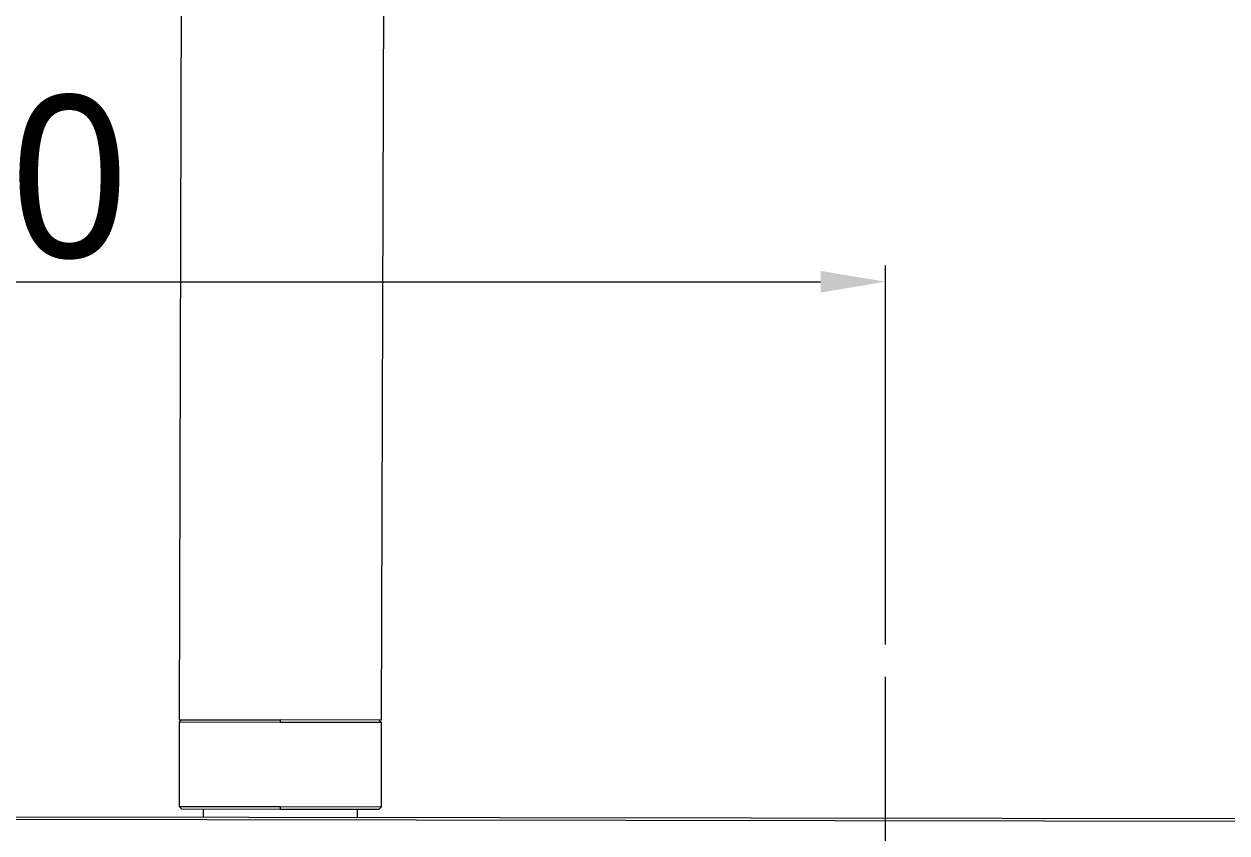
# Model space of a CAD drawing. Extents: x 16539 to 19738, y -91 to 2224.
# Drawn here: x 17479.9 to 17628.5, y 580.1 to 680 of the extents above; entities that cross this region are included whole.
import ezdxf

# ---------------------------------------------------------------- set-up
doc = ezdxf.new("R2010")
doc.units = 0
doc.header["$LTSCALE"] = 10
doc.header["$MEASUREMENT"] = 0
doc.header["$PDMODE"] = 3
doc.header["$PDSIZE"] = -10
doc.linetypes.add('CENTER2', pattern=[28.575, 19.05, -3.175, 3.175, -3.175])
doc.layers.get('0').update_dxf_attribs({"linetype": 'CONTINUOUS'})
doc.layers.get('DEFPOINTS').update_dxf_attribs({"linetype": 'CONTINUOUS'})
doc.layers.add('1', color=7, linetype='CONTINUOUS')
doc.layers.add('Cneter', color=1, linetype='CENTER2', lineweight=13)
doc.styles.add('Daelim Dimension', font='NanumGothic.ttf')
doc.dimstyles.new('DEFAULT', dxfattribs={"dimscale": 2, "dimtxt": 2, "dimasz": 2, "dimexe": 0, "dimexo": 2, "dimgap": 1, "dimtad": 1, "dimdec": 1, "dimzin": 9, "dimdsep": 46, "dimtxsty": 'Daelim Dimension', "dimcen": 0.5, "dimclrd": 5, "dimclre": 5, "dimclrt": 256, "dimadec": 1, "dimazin": 0, "dimtfac": 1, "dimtdec": 1, "dimtix": 1, "dimtmove": 0, "dimatfit": 3, "dimfxl": 1, "dimtolj": 1, "dimtzin": 1, "dimlwd": 9, "dimlwe": 9, "dimarcsym": 0})

# ---------------------------------------------------------------- blocks, each defined once
blk = doc.blocks.new('*D21')
at = {"color": 5, "lineweight": 9, "ltscale": 0.5, "transparency": 16777216}
for p, q in [((17436.3, 603.38), (17436.3, 650.19)), ((17586.3, 603.38), (17586.3, 650.19)), ((17444.3, 648.19), (17578.3, 648.19))]:
    blk.add_line(p, q, dxfattribs=at)
at = {"color": 5, "ltscale": 0.5, "transparency": 16777216}
for points in [[(17444.3, 649.52), (17444.3, 646.85), (17436.3, 648.19)], [(17578.3, 649.52), (17578.3, 646.85), (17586.3, 648.19)]]:
    blk.add_solid(points, dxfattribs=at)
at = {"layer": 'DEFPOINTS', "color": 0, "ltscale": 0.5, "transparency": 16777216}
for p in [(17586.3, 648.19), (17436.3, 599.38), (17586.3, 599.38)]:
    blk.add_point(p, dxfattribs=at)
at = {"color": 7, "ltscale": 0.5, "transparency": 16777216, "insert": (17470.62, 661.05), "char_height": 20, "attachment_point": 5, "style": 'Daelim Dimension'}
blk.add_mtext('\\A1;150', dxfattribs=at)

msp = doc.modelspace()

# ---------------------------------------------------------------- linework, layer by layer
at = {"ltscale": 0.5}
for radius, start in [(794.92, 194.99116), (809.92, 194.87266)]:
    msp.add_arc((18341.14, 1107.78), radius, start, 213.83515, dxfattribs=at)
at = {"layer": '1', "color": 7, "linetype": 'Continuous', "lineweight": 18}
for p, q in [((17524.08, 594.05), (17524.96, 897.39)), ((17499.96, 897.29), (17499.08, 594.09)), ((17499.08, 593.79), (17499.06, 583.39)), ((17499.38, 594.09), (17499.08, 593.79)), ((17499.08, 594.09), (17511.6, 594.07)), ((17511.58, 593.77), (17499.08, 593.79)), ((17524.08, 593.75), (17511.58, 593.77)), ((17524.08, 594.05), (17511.6, 594.07)), ((17524.08, 593.75), (17523.78, 594.05)), ((17524.06, 583.35), (17524.08, 593.75)), ((17264, 582.46), (17699.99, 581.78)), ((17499.06, 583.39), (17499.36, 583.09)), ((17499.06, 583.39), (17511.56, 583.37)), ((17499.36, 583.09), (17511.56, 583.07)), ((17502.06, 583.09), (17502.06, 582.09)), ((17511.56, 583.37), (17524.06, 583.35)), ((17511.56, 583.07), (17523.76, 583.05)), ((17521.06, 583.06), (17521.06, 582.06)), ((17523.76, 583.05), (17524.06, 583.35))]:
    msp.add_line(p, q, dxfattribs=at)
at = {"layer": '1', "color": 7, "linetype": 'Continuous', "lineweight": 13}
for p, q in [((17511.58, 593.77), (17511.58, 594.07)), ((17511.56, 583.37), (17511.56, 583.07)), ((17263.99, 582.16), (17699.99, 581.48))]:
    msp.add_line(p, q, dxfattribs=at)
at = {"layer": 'Cneter', "lineweight": 5, "ltscale": 0.5}
msp.add_line((17586.3, 515.5), (17586.3, 599.38), dxfattribs=at)

# ---------------------------------------------------------------- dimensions: what is measured, and where the dimension line sits
at = {"color": 5, "ltscale": 0.5}
dim = msp.add_linear_dim(base=(17586.3, 648.19), p1=(17436.3, 599.38), p2=(17586.3, 599.38), dimstyle='DEFAULT', override={"dimtxt": 10, "dimasz": 4, "dimexe": 1, "dimdec": 0, "dimclrt": 7}, dxfattribs=at)
dim.commit()
dim.dimension.update_dxf_attribs({"geometry": '*D21', "text_midpoint": (17470.62, 648.19), "dimtype": 160})

doc.saveas('drawing.dxf')
